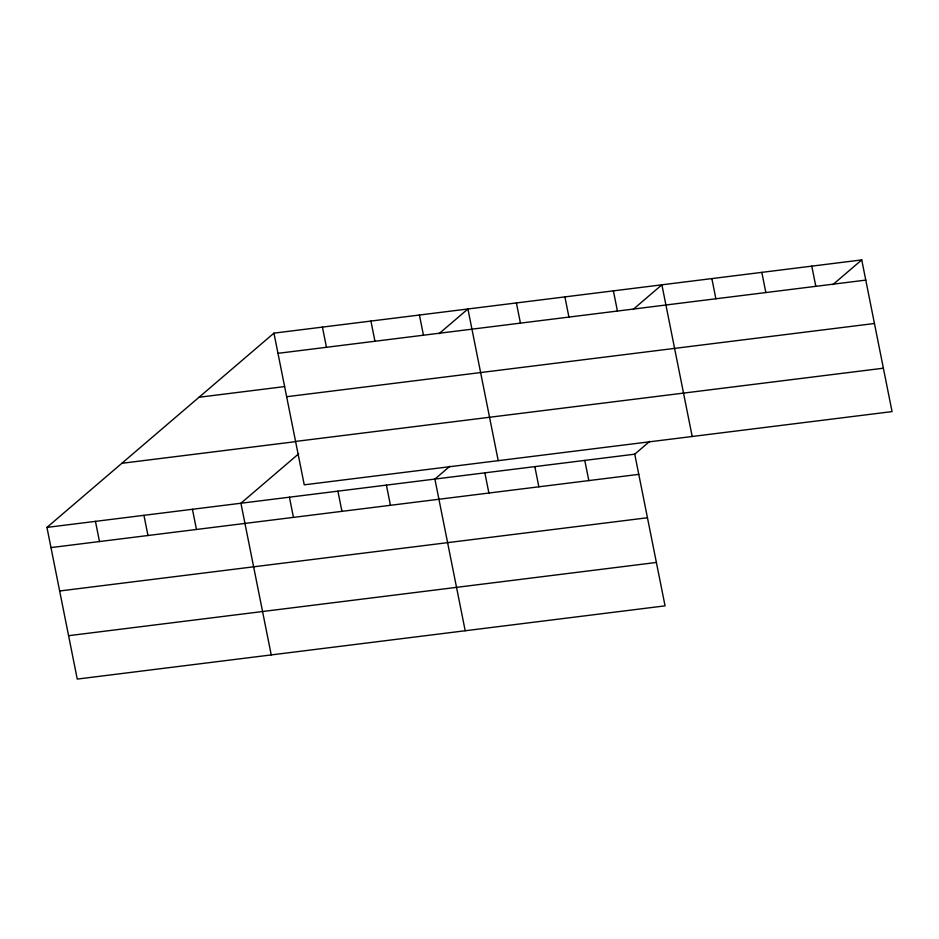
<?xml version="1.0" encoding="UTF-8"?>
<svg xmlns="http://www.w3.org/2000/svg" width="939" height="939" viewBox="0 0 939 939"><rect width="100%" height="100%" fill="white"/><g stroke="black" fill="none" stroke-linecap="round" stroke-linejoin="round"><path stroke-width="1.41" d="M649.729 441.353L634.752 454.171L665.058 605.855L77.256 679.085L46.95 527.401L273.942 333.145L861.744 259.915L892.05 411.599L304.248 484.829L273.942 333.145M298.708 453.783L240.924 503.234L271.23 654.917M439.018 333.709L467.915 308.978L498.222 460.662M449.875 466.249L434.898 479.078L465.204 630.75M632.992 309.541L661.889 284.81L692.196 436.494M832.846 284.646L861.744 259.915M277.967 353.334L865.77 280.104M199.033 397.256L284.611 386.586M286.641 396.728L874.444 323.497M295.574 441.436L883.376 368.205M121.859 463.303L295.867 441.623M46.95 527.401L634.752 454.171M50.988 547.59L638.79 474.359M59.65 590.983L647.452 517.753M68.582 635.691L656.384 562.461M811.777 266.136L815.815 286.325M761.811 272.369L765.848 292.545M711.856 278.59L715.882 298.766M613.39 290.855L617.428 311.044M564.902 296.9L568.928 317.077M584.786 460.403L588.823 480.58M516.403 302.933L520.441 323.122M534.831 466.624L538.857 486.801M484.864 472.845L488.89 493.034M419.416 315.023L423.454 335.2M370.928 321.068L374.954 341.244M386.41 485.111L390.436 505.299M322.429 327.101L326.467 347.289M337.911 491.156L341.949 511.344M289.423 497.201L293.449 517.377M192.436 509.278L196.462 529.467M143.937 515.323L147.975 535.5M95.449 521.368L99.475 541.545"/></g></svg>
